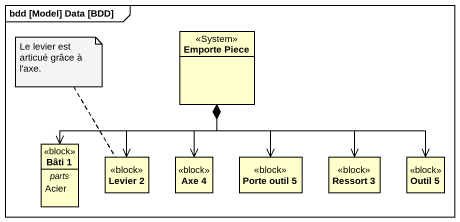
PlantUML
@startuml
mainframe bdd [Model] Data [BDD]
hide circle
hide empty members
class "Emporte Piece" as Emporte_Piece <<System>>
class "Bâti 1" as Bâti_1 <<block>> {
  -- parts --
  Acier
}
class "Levier 2" as Levier_2 <<block>>
class "Axe 4" as Axe_4 <<block>>
class "Porte outil 5" as Porte_outil_5 <<block>>
class "Ressort 3" as Ressort_3 <<block>>
class "Outil 5" as Outil_5 <<block>>
Emporte_Piece *--> Bâti_1
Emporte_Piece *--> Levier_2
Emporte_Piece *--> Axe_4
Emporte_Piece *--> Porte_outil_5
Emporte_Piece *--> Ressort_3
Emporte_Piece *-right-> Outil_5
note top of Levier_2 : Le levier est articué grâce à l'axe.
@enduml
